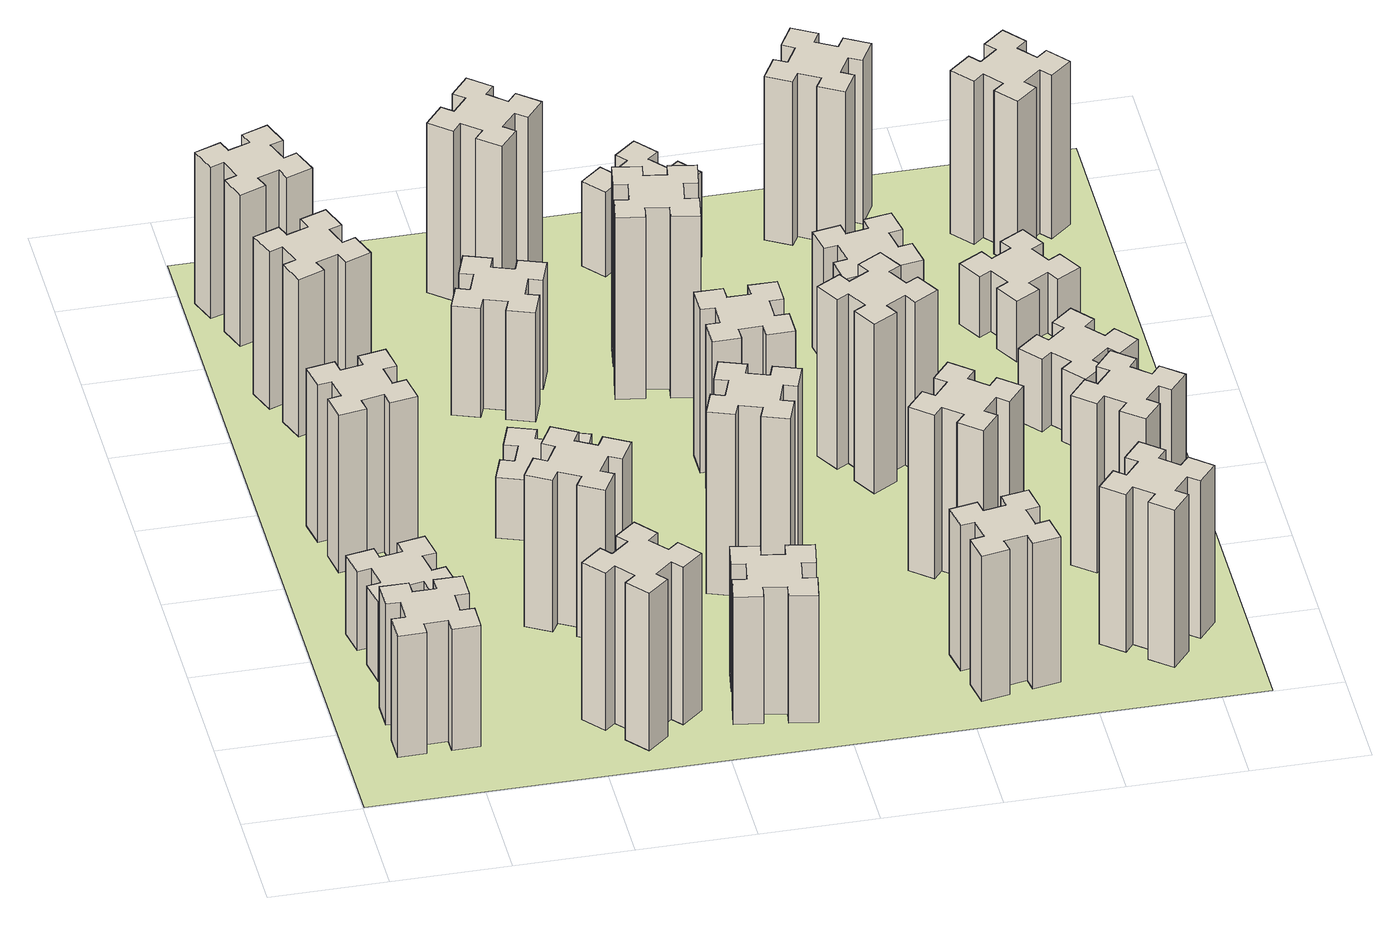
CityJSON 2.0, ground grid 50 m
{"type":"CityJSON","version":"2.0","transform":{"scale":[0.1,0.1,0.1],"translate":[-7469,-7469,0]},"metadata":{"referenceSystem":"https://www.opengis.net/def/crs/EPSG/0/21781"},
"CityObjects":{
"building1":{"type":"Building","attributes":{"class":"1000","function":"1000","usage":"1000","yearOfConstruction":2016,"roofType":"1000","measuredHeight":60,"storeysAboveGround":30,"storeysBelowGround":0},"geometry":[{"type":"Solid","lod":"1","boundaries":[[[[0,1,2,3,4,5,6,7,8,9,10,11,12,13,14,15,16,17,18,19]],[[17,16,20,21]],[[16,15,22,20]],[[15,14,23,22]],[[14,13,24,23]],[[13,12,25,24]],[[12,11,26,25]],[[11,10,27,26]],[[10,9,28,27]],[[9,8,29,28]],[[8,7,30,29]],[[7,6,31,30]],[[6,5,32,31]],[[5,4,33,32]],[[4,3,34,33]],[[3,2,35,34]],[[2,1,36,35]],[[1,0,37,36]],[[0,19,38,37]],[[19,18,39,38]],[[18,17,21,39]],[[24,25,26,27,28,29,30,31,32,33,34,35,36,37,38,39,21,20,22,23]]]]}]},
"building2":{"type":"Building","attributes":{"class":"1000","function":"1000","usage":"1000","yearOfConstruction":2016,"roofType":"1000","measuredHeight":39,"storeysAboveGround":30,"storeysBelowGround":0},"geometry":[{"type":"Solid","lod":"1","boundaries":[[[[40,41,42,43,44,45,46,47,48,49,50,51,52,53,54,55,56,57,58,59]],[[57,56,60,61]],[[56,55,62,60]],[[55,54,63,62]],[[54,53,64,63]],[[53,52,65,64]],[[52,51,66,65]],[[51,50,67,66]],[[50,49,68,67]],[[49,48,69,68]],[[48,47,70,69]],[[47,46,71,70]],[[46,45,72,71]],[[45,44,73,72]],[[44,43,74,73]],[[43,42,75,74]],[[42,41,76,75]],[[41,40,77,76]],[[40,59,78,77]],[[59,58,79,78]],[[58,57,61,79]],[[64,65,66,67,68,69,70,71,72,73,74,75,76,77,78,79,61,60,62,63]]]]}]},
"building3":{"type":"Building","attributes":{"class":"1000","function":"1000","usage":"1000","yearOfConstruction":2016,"roofType":"1000","measuredHeight":78,"storeysAboveGround":30,"storeysBelowGround":0},"geometry":[{"type":"Solid","lod":"1","boundaries":[[[[80,81,82,83,84,85,86,87,88,89,90,91,92,93,94,95,96,97,98,99]],[[97,96,100,101]],[[96,95,102,100]],[[95,94,103,102]],[[94,93,104,103]],[[93,92,105,104]],[[92,91,106,105]],[[91,90,107,106]],[[90,89,108,107]],[[89,88,109,108]],[[88,87,110,109]],[[87,86,111,110]],[[86,85,112,111]],[[85,84,113,112]],[[84,83,114,113]],[[83,82,115,114]],[[82,81,116,115]],[[81,80,117,116]],[[80,99,118,117]],[[99,98,119,118]],[[98,97,101,119]],[[104,105,106,107,108,109,110,111,112,113,114,115,116,117,118,119,101,100,102,103]]]]}]},
"building4":{"type":"Building","attributes":{"class":"1000","function":"1000","usage":"1000","yearOfConstruction":2016,"roofType":"1000","measuredHeight":78,"storeysAboveGround":30,"storeysBelowGround":0},"geometry":[{"type":"Solid","lod":"1","boundaries":[[[[120,121,122,123,124,125,126,127,128,129,130,131,132,133,134,135,136,137,138,139]],[[137,136,140,141]],[[136,135,142,140]],[[135,134,143,142]],[[134,133,144,143]],[[133,132,145,144]],[[132,131,146,145]],[[131,130,147,146]],[[130,129,148,147]],[[129,128,149,148]],[[128,127,150,149]],[[127,126,151,150]],[[126,125,152,151]],[[125,124,153,152]],[[124,123,154,153]],[[123,122,155,154]],[[122,121,156,155]],[[121,120,157,156]],[[120,139,158,157]],[[139,138,159,158]],[[138,137,141,159]],[[144,145,146,147,148,149,150,151,152,153,154,155,156,157,158,159,141,140,142,143]]]]}]},
"building5":{"type":"Building","attributes":{"class":"1000","function":"1000","usage":"1000","yearOfConstruction":2016,"roofType":"1000","measuredHeight":75,"storeysAboveGround":30,"storeysBelowGround":0},"geometry":[{"type":"Solid","lod":"1","boundaries":[[[[160,161,162,163,164,165,166,167,168,169,170,171,172,173,174,175,176,177,178,179]],[[177,176,180,181]],[[176,175,182,180]],[[175,174,183,182]],[[174,173,184,183]],[[173,172,185,184]],[[172,171,186,185]],[[171,170,187,186]],[[170,169,188,187]],[[169,168,189,188]],[[168,167,190,189]],[[167,166,191,190]],[[166,165,192,191]],[[165,164,193,192]],[[164,163,194,193]],[[163,162,195,194]],[[162,161,196,195]],[[161,160,197,196]],[[160,179,198,197]],[[179,178,199,198]],[[178,177,181,199]],[[184,185,186,187,188,189,190,191,192,193,194,195,196,197,198,199,181,180,182,183]]]]}]},
"building6":{"type":"Building","attributes":{"class":"1000","function":"1000","usage":"1000","yearOfConstruction":2016,"roofType":"1000","measuredHeight":78,"storeysAboveGround":30,"storeysBelowGround":0},"geometry":[{"type":"Solid","lod":"1","boundaries":[[[[200,201,202,203,204,205,206,207,208,209,210,211,212,213,214,215,216,217,218,219]],[[217,216,220,221]],[[216,215,222,220]],[[215,214,223,222]],[[214,213,224,223]],[[213,212,225,224]],[[212,211,226,225]],[[211,210,227,226]],[[210,209,228,227]],[[209,208,229,228]],[[208,207,230,229]],[[207,206,231,230]],[[206,205,232,231]],[[205,204,233,232]],[[204,203,234,233]],[[203,202,235,234]],[[202,201,236,235]],[[201,200,237,236]],[[200,219,238,237]],[[219,218,239,238]],[[218,217,221,239]],[[224,225,226,227,228,229,230,231,232,233,234,235,236,237,238,239,221,220,222,223]]]]}]},
"building7":{"type":"Building","attributes":{"class":"1000","function":"1000","usage":"1000","yearOfConstruction":2016,"roofType":"1000","measuredHeight":75,"storeysAboveGround":30,"storeysBelowGround":0},"geometry":[{"type":"Solid","lod":"1","boundaries":[[[[240,241,242,243,244,245,246,247,248,249,250,251,252,253,254,255,256,257,258,259]],[[257,256,260,261]],[[256,255,262,260]],[[255,254,263,262]],[[254,253,264,263]],[[253,252,265,264]],[[252,251,266,265]],[[251,250,267,266]],[[250,249,268,267]],[[249,248,269,268]],[[248,247,270,269]],[[247,246,271,270]],[[246,245,272,271]],[[245,244,273,272]],[[244,243,274,273]],[[243,242,275,274]],[[242,241,276,275]],[[241,240,277,276]],[[240,259,278,277]],[[259,258,279,278]],[[258,257,261,279]],[[264,265,266,267,268,269,270,271,272,273,274,275,276,277,278,279,261,260,262,263]]]]}]},
"building8":{"type":"Building","attributes":{"class":"1000","function":"1000","usage":"1000","yearOfConstruction":2016,"roofType":"1000","measuredHeight":30,"storeysAboveGround":30,"storeysBelowGround":0},"geometry":[{"type":"Solid","lod":"1","boundaries":[[[[280,281,282,283,284,285,286,287,288,289,290,291,292,293,294,295,296,297,298,299]],[[297,296,300,301]],[[296,295,302,300]],[[295,294,303,302]],[[294,293,304,303]],[[293,292,305,304]],[[292,291,306,305]],[[291,290,307,306]],[[290,289,308,307]],[[289,288,309,308]],[[288,287,310,309]],[[287,286,311,310]],[[286,285,312,311]],[[285,284,313,312]],[[284,283,314,313]],[[283,282,315,314]],[[282,281,316,315]],[[281,280,317,316]],[[280,299,318,317]],[[299,298,319,318]],[[298,297,301,319]],[[304,305,306,307,308,309,310,311,312,313,314,315,316,317,318,319,301,300,302,303]]]]}]},
"building9":{"type":"Building","attributes":{"class":"1000","function":"1000","usage":"1000","yearOfConstruction":2016,"roofType":"1000","measuredHeight":63,"storeysAboveGround":30,"storeysBelowGround":0},"geometry":[{"type":"Solid","lod":"1","boundaries":[[[[320,321,322,323,324,325,326,327,328,329,330,331,332,333,334,335,336,337,338,339]],[[337,336,340,341]],[[336,335,342,340]],[[335,334,343,342]],[[334,333,344,343]],[[333,332,345,344]],[[332,331,346,345]],[[331,330,347,346]],[[330,329,348,347]],[[329,328,349,348]],[[328,327,350,349]],[[327,326,351,350]],[[326,325,352,351]],[[325,324,353,352]],[[324,323,354,353]],[[323,322,355,354]],[[322,321,356,355]],[[321,320,357,356]],[[320,339,358,357]],[[339,338,359,358]],[[338,337,341,359]],[[344,345,346,347,348,349,350,351,352,353,354,355,356,357,358,359,341,340,342,343]]]]}]},
"building10":{"type":"Building","attributes":{"class":"1000","function":"1000","usage":"1000","yearOfConstruction":2016,"roofType":"1000","measuredHeight":54,"storeysAboveGround":30,"storeysBelowGround":0},"geometry":[{"type":"Solid","lod":"1","boundaries":[[[[360,361,362,363,364,365,366,367,368,369,370,371,372,373,374,375,376,377,378,379]],[[377,376,380,381]],[[376,375,382,380]],[[375,374,383,382]],[[374,373,384,383]],[[373,372,385,384]],[[372,371,386,385]],[[371,370,387,386]],[[370,369,388,387]],[[369,368,389,388]],[[368,367,390,389]],[[367,366,391,390]],[[366,365,392,391]],[[365,364,393,392]],[[364,363,394,393]],[[363,362,395,394]],[[362,361,396,395]],[[361,360,397,396]],[[360,379,398,397]],[[379,378,399,398]],[[378,377,381,399]],[[384,385,386,387,388,389,390,391,392,393,394,395,396,397,398,399,381,380,382,383]]]]}]},
"building11":{"type":"Building","attributes":{"class":"1000","function":"1000","usage":"1000","yearOfConstruction":2016,"roofType":"1000","measuredHeight":84,"storeysAboveGround":30,"storeysBelowGround":0},"geometry":[{"type":"Solid","lod":"1","boundaries":[[[[400,401,402,403,404,405,406,407,408,409,410,411,412,413,414,415,416,417,418,419]],[[417,416,420,421]],[[416,415,422,420]],[[415,414,423,422]],[[414,413,424,423]],[[413,412,425,424]],[[412,411,426,425]],[[411,410,427,426]],[[410,409,428,427]],[[409,408,429,428]],[[408,407,430,429]],[[407,406,431,430]],[[406,405,432,431]],[[405,404,433,432]],[[404,403,434,433]],[[403,402,435,434]],[[402,401,436,435]],[[401,400,437,436]],[[400,419,438,437]],[[419,418,439,438]],[[418,417,421,439]],[[424,425,426,427,428,429,430,431,432,433,434,435,436,437,438,439,421,420,422,423]]]]}]},
"building12":{"type":"Building","attributes":{"class":"1000","function":"1000","usage":"1000","yearOfConstruction":2016,"roofType":"1000","measuredHeight":90,"storeysAboveGround":30,"storeysBelowGround":0},"geometry":[{"type":"Solid","lod":"1","boundaries":[[[[440,441,442,443,444,445,446,447,448,449,450,451,452,453,454,455,456,457,458,459]],[[457,456,460,461]],[[456,455,462,460]],[[455,454,463,462]],[[454,453,464,463]],[[453,452,465,464]],[[452,451,466,465]],[[451,450,467,466]],[[450,449,468,467]],[[449,448,469,468]],[[448,447,470,469]],[[447,446,471,470]],[[446,445,472,471]],[[445,444,473,472]],[[444,443,474,473]],[[443,442,475,474]],[[442,441,476,475]],[[441,440,477,476]],[[440,459,478,477]],[[459,458,479,478]],[[458,457,461,479]],[[464,465,466,467,468,469,470,471,472,473,474,475,476,477,478,479,461,460,462,463]]]]}]},
"building13":{"type":"Building","attributes":{"class":"1000","function":"1000","usage":"1000","yearOfConstruction":2016,"roofType":"1000","measuredHeight":81,"storeysAboveGround":30,"storeysBelowGround":0},"geometry":[{"type":"Solid","lod":"1","boundaries":[[[[480,481,482,483,484,485,486,487,488,489,490,491,492,493,494,495,496,497,498,499]],[[497,496,500,501]],[[496,495,502,500]],[[495,494,503,502]],[[494,493,504,503]],[[493,492,505,504]],[[492,491,506,505]],[[491,490,507,506]],[[490,489,508,507]],[[489,488,509,508]],[[488,487,510,509]],[[487,486,511,510]],[[486,485,512,511]],[[485,484,513,512]],[[484,483,514,513]],[[483,482,515,514]],[[482,481,516,515]],[[481,480,517,516]],[[480,499,518,517]],[[499,498,519,518]],[[498,497,501,519]],[[504,505,506,507,508,509,510,511,512,513,514,515,516,517,518,519,501,500,502,503]]]]}]},
"building14":{"type":"Building","attributes":{"class":"1000","function":"1000","usage":"1000","yearOfConstruction":2016,"roofType":"1000","measuredHeight":90,"storeysAboveGround":30,"storeysBelowGround":0},"geometry":[{"type":"Solid","lod":"1","boundaries":[[[[520,521,522,523,524,525,526,527,528,529,530,531,532,533,534,535,536,537,538,539]],[[537,536,540,541]],[[536,535,542,540]],[[535,534,543,542]],[[534,533,544,543]],[[533,532,545,544]],[[532,531,546,545]],[[531,530,547,546]],[[530,529,548,547]],[[529,528,549,548]],[[528,527,550,549]],[[527,526,551,550]],[[526,525,552,551]],[[525,524,553,552]],[[524,523,554,553]],[[523,522,555,554]],[[522,521,556,555]],[[521,520,557,556]],[[520,539,558,557]],[[539,538,559,558]],[[538,537,541,559]],[[544,545,546,547,548,549,550,551,552,553,554,555,556,557,558,559,541,540,542,543]]]]}]},
"building15":{"type":"Building","attributes":{"class":"1000","function":"1000","usage":"1000","yearOfConstruction":2016,"roofType":"1000","measuredHeight":72,"storeysAboveGround":30,"storeysBelowGround":0},"geometry":[{"type":"Solid","lod":"1","boundaries":[[[[560,561,562,563,564,565,566,567,568,569,570,571,572,573,574,575,576,577,578,579]],[[577,576,580,581]],[[576,575,582,580]],[[575,574,583,582]],[[574,573,584,583]],[[573,572,585,584]],[[572,571,586,585]],[[571,570,587,586]],[[570,569,588,587]],[[569,568,589,588]],[[568,567,590,589]],[[567,566,591,590]],[[566,565,592,591]],[[565,564,593,592]],[[564,563,594,593]],[[563,562,595,594]],[[562,561,596,595]],[[561,560,597,596]],[[560,579,598,597]],[[579,578,599,598]],[[578,577,581,599]],[[584,585,586,587,588,589,590,591,592,593,594,595,596,597,598,599,581,580,582,583]]]]}]},
"building16":{"type":"Building","attributes":{"class":"1000","function":"1000","usage":"1000","yearOfConstruction":2016,"roofType":"1000","measuredHeight":42,"storeysAboveGround":30,"storeysBelowGround":0},"geometry":[{"type":"Solid","lod":"1","boundaries":[[[[600,601,602,603,604,605,606,607,608,609,610,611,612,613,614,615,616,617,618,619]],[[617,616,620,621]],[[616,615,622,620]],[[615,614,623,622]],[[614,613,624,623]],[[613,612,625,624]],[[612,611,626,625]],[[611,610,627,626]],[[610,609,628,627]],[[609,608,629,628]],[[608,607,630,629]],[[607,606,631,630]],[[606,605,632,631]],[[605,604,633,632]],[[604,603,634,633]],[[603,602,635,634]],[[602,601,636,635]],[[601,600,637,636]],[[600,619,638,637]],[[619,618,639,638]],[[618,617,621,639]],[[624,625,626,627,628,629,630,631,632,633,634,635,636,637,638,639,621,620,622,623]]]]}]},
"building17":{"type":"Building","attributes":{"class":"1000","function":"1000","usage":"1000","yearOfConstruction":2016,"roofType":"1000","measuredHeight":81,"storeysAboveGround":30,"storeysBelowGround":0},"geometry":[{"type":"Solid","lod":"1","boundaries":[[[[640,641,642,643,644,645,646,647,648,649,650,651,652,653,654,655,656,657,658,659]],[[657,656,660,661]],[[656,655,662,660]],[[655,654,663,662]],[[654,653,664,663]],[[653,652,665,664]],[[652,651,666,665]],[[651,650,667,666]],[[650,649,668,667]],[[649,648,669,668]],[[648,647,670,669]],[[647,646,671,670]],[[646,645,672,671]],[[645,644,673,672]],[[644,643,674,673]],[[643,642,675,674]],[[642,641,676,675]],[[641,640,677,676]],[[640,659,678,677]],[[659,658,679,678]],[[658,657,661,679]],[[664,665,666,667,668,669,670,671,672,673,674,675,676,677,678,679,661,660,662,663]]]]}]},
"building18":{"type":"Building","attributes":{"class":"1000","function":"1000","usage":"1000","yearOfConstruction":2016,"roofType":"1000","measuredHeight":84,"storeysAboveGround":30,"storeysBelowGround":0},"geometry":[{"type":"Solid","lod":"1","boundaries":[[[[680,681,682,683,684,685,686,687,688,689,690,691,692,693,694,695,696,697,698,699]],[[697,696,700,701]],[[696,695,702,700]],[[695,694,703,702]],[[694,693,704,703]],[[693,692,705,704]],[[692,691,706,705]],[[691,690,707,706]],[[690,689,708,707]],[[689,688,709,708]],[[688,687,710,709]],[[687,686,711,710]],[[686,685,712,711]],[[685,684,713,712]],[[684,683,714,713]],[[683,682,715,714]],[[682,681,716,715]],[[681,680,717,716]],[[680,699,718,717]],[[699,698,719,718]],[[698,697,701,719]],[[704,705,706,707,708,709,710,711,712,713,714,715,716,717,718,719,701,700,702,703]]]]}]},
"building19":{"type":"Building","attributes":{"class":"1000","function":"1000","usage":"1000","yearOfConstruction":2016,"roofType":"1000","measuredHeight":57,"storeysAboveGround":30,"storeysBelowGround":0},"geometry":[{"type":"Solid","lod":"1","boundaries":[[[[720,721,722,723,724,725,726,727,728,729,730,731,732,733,734,735,736,737,738,739]],[[737,736,740,741]],[[736,735,742,740]],[[735,734,743,742]],[[734,733,744,743]],[[733,732,745,744]],[[732,731,746,745]],[[731,730,747,746]],[[730,729,748,747]],[[729,728,749,748]],[[728,727,750,749]],[[727,726,751,750]],[[726,725,752,751]],[[725,724,753,752]],[[724,723,754,753]],[[723,722,755,754]],[[722,721,756,755]],[[721,720,757,756]],[[720,739,758,757]],[[739,738,759,758]],[[738,737,741,759]],[[744,745,746,747,748,749,750,751,752,753,754,755,756,757,758,759,741,740,742,743]]]]}]},
"building20":{"type":"Building","attributes":{"class":"1000","function":"1000","usage":"1000","yearOfConstruction":2016,"roofType":"1000","measuredHeight":78,"storeysAboveGround":30,"storeysBelowGround":0},"geometry":[{"type":"Solid","lod":"1","boundaries":[[[[760,761,762,763,764,765,766,767,768,769,770,771,772,773,774,775,776,777,778,779]],[[777,776,780,781]],[[776,775,782,780]],[[775,774,783,782]],[[774,773,784,783]],[[773,772,785,784]],[[772,771,786,785]],[[771,770,787,786]],[[770,769,788,787]],[[769,768,789,788]],[[768,767,790,789]],[[767,766,791,790]],[[766,765,792,791]],[[765,764,793,792]],[[764,763,794,793]],[[763,762,795,794]],[[762,761,796,795]],[[761,760,797,796]],[[760,779,798,797]],[[779,778,799,798]],[[778,777,781,799]],[[784,785,786,787,788,789,790,791,792,793,794,795,796,797,798,799,781,780,782,783]]]]}]},
"building21":{"type":"Building","attributes":{"class":"1000","function":"1000","usage":"1000","yearOfConstruction":2016,"roofType":"1000","measuredHeight":81,"storeysAboveGround":30,"storeysBelowGround":0},"geometry":[{"type":"Solid","lod":"1","boundaries":[[[[800,801,802,803,804,805,806,807,808,809,810,811,812,813,814,815,816,817,818,819]],[[817,816,820,821]],[[816,815,822,820]],[[815,814,823,822]],[[814,813,824,823]],[[813,812,825,824]],[[812,811,826,825]],[[811,810,827,826]],[[810,809,828,827]],[[809,808,829,828]],[[808,807,830,829]],[[807,806,831,830]],[[806,805,832,831]],[[805,804,833,832]],[[804,803,834,833]],[[803,802,835,834]],[[802,801,836,835]],[[801,800,837,836]],[[800,819,838,837]],[[819,818,839,838]],[[818,817,821,839]],[[824,825,826,827,828,829,830,831,832,833,834,835,836,837,838,839,821,820,822,823]]]]}]},
"building22":{"type":"Building","attributes":{"class":"1000","function":"1000","usage":"1000","yearOfConstruction":2016,"roofType":"1000","measuredHeight":84,"storeysAboveGround":30,"storeysBelowGround":0},"geometry":[{"type":"Solid","lod":"1","boundaries":[[[[840,841,842,843,844,845,846,847,848,849,850,851,852,853,854,855,856,857,858,859]],[[857,856,860,861]],[[856,855,862,860]],[[855,854,863,862]],[[854,853,864,863]],[[853,852,865,864]],[[852,851,866,865]],[[851,850,867,866]],[[850,849,868,867]],[[849,848,869,868]],[[848,847,870,869]],[[847,846,871,870]],[[846,845,872,871]],[[845,844,873,872]],[[844,843,874,873]],[[843,842,875,874]],[[842,841,876,875]],[[841,840,877,876]],[[840,859,878,877]],[[859,858,879,878]],[[858,857,861,879]],[[864,865,866,867,868,869,870,871,872,873,874,875,876,877,878,879,861,860,862,863]]]]}]},
"building23":{"type":"Building","attributes":{"class":"1000","function":"1000","usage":"1000","yearOfConstruction":2016,"roofType":"1000","measuredHeight":36,"storeysAboveGround":30,"storeysBelowGround":0},"geometry":[{"type":"Solid","lod":"1","boundaries":[[[[880,881,882,883,884,885,886,887,888,889,890,891,892,893,894,895,896,897,898,899]],[[897,896,900,901]],[[896,895,902,900]],[[895,894,903,902]],[[894,893,904,903]],[[893,892,905,904]],[[892,891,906,905]],[[891,890,907,906]],[[890,889,908,907]],[[889,888,909,908]],[[888,887,910,909]],[[887,886,911,910]],[[886,885,912,911]],[[885,884,913,912]],[[884,883,914,913]],[[883,882,915,914]],[[882,881,916,915]],[[881,880,917,916]],[[880,899,918,917]],[[899,898,919,918]],[[898,897,901,919]],[[904,905,906,907,908,909,910,911,912,913,914,915,916,917,918,919,901,900,902,903]]]]}]},
"building24":{"type":"Building","attributes":{"class":"1000","function":"1000","usage":"1000","yearOfConstruction":2016,"roofType":"1000","measuredHeight":30,"storeysAboveGround":30,"storeysBelowGround":0},"geometry":[{"type":"Solid","lod":"1","boundaries":[[[[920,921,922,923,924,925,926,927,928,929,930,931,932,933,934,935,936,937,938,939]],[[937,936,940,941]],[[936,935,942,940]],[[935,934,943,942]],[[934,933,944,943]],[[933,932,945,944]],[[932,931,946,945]],[[931,930,947,946]],[[930,929,948,947]],[[929,928,949,948]],[[928,927,950,949]],[[927,926,951,950]],[[926,925,952,951]],[[925,924,953,952]],[[924,923,954,953]],[[923,922,955,954]],[[922,921,956,955]],[[921,920,957,956]],[[920,939,958,957]],[[939,938,959,958]],[[938,937,941,959]],[[944,945,946,947,948,949,950,951,952,953,954,955,956,957,958,959,941,940,942,943]]]]}]},
"building25":{"type":"Building","attributes":{"class":"1000","function":"1000","usage":"1000","yearOfConstruction":2016,"roofType":"1000","measuredHeight":81,"storeysAboveGround":30,"storeysBelowGround":0},"geometry":[{"type":"Solid","lod":"1","boundaries":[[[[960,961,962,963,964,965,966,967,968,969,970,971,972,973,974,975,976,977,978,979]],[[977,976,980,981]],[[976,975,982,980]],[[975,974,983,982]],[[974,973,984,983]],[[973,972,985,984]],[[972,971,986,985]],[[971,970,987,986]],[[970,969,988,987]],[[969,968,989,988]],[[968,967,990,989]],[[967,966,991,990]],[[966,965,992,991]],[[965,964,993,992]],[[964,963,994,993]],[[963,962,995,994]],[[962,961,996,995]],[[961,960,997,996]],[[960,979,998,997]],[[979,978,999,998]],[[978,977,981,999]],[[984,985,986,987,988,989,990,991,992,993,994,995,996,997,998,999,981,980,982,983]]]]}]},
"landuse1":{"type":"LandUse","attributes":{"name":"plot1","function":"1010"},"geometry":[{"type":"MultiSurface","lod":"1","boundaries":[[[1000,1001,1002,1003]]]}]}
},
"vertices":[
[485,425,0],[485,525,0],[545,525,0],[545,645,0],[425,645,0],[425,585,0],[325,585,0],[325,645,0],[205,645,0],[205,525,0],[265,525,0],[265,425,0],[205,425,0],[205,305,0],[325,305,0],[325,365,0],[425,365,0],[425,305,0],[545,305,0],[545,425,0],[425,365,600],[425,305,600],[325,365,600],[325,305,600],[205,305,600],[205,425,600],[265,425,600],[265,525,600],[205,525,600],[205,645,600],[325,645,600],[325,585,600],[425,585,600],[425,645,600],[545,645,600],[545,525,600],[485,525,600],[485,425,600],[545,425,600],[545,305,600],
[405,1132,0],[307,1115,0],[297,1174,0],[178,1153,0],[199,1035,0],[258,1045,0],[276,947,0],[217,937,0],[237,818,0],[356,839,0],[345,898,0],[444,916,0],[454,857,0],[572,877,0],[551,996,0],[492,985,0],[475,1084,0],[534,1094,0],[513,1212,0],[395,1191,0],[475,1084,390],[534,1094,390],[492,985,390],[551,996,390],[572,877,390],[454,857,390],[444,916,390],[345,898,390],[356,839,390],[237,818,390],[217,937,390],[276,947,390],[258,1045,390],[199,1035,390],[178,1153,390],[297,1174,390],[307,1115,390],[405,1132,390],[395,1191,390],[513,1212,390],
[405,1872,0],[307,1855,0],[297,1914,0],[178,1893,0],[199,1775,0],[258,1785,0],[276,1687,0],[217,1677,0],[237,1558,0],[356,1579,0],[345,1638,0],[444,1656,0],[454,1597,0],[572,1617,0],[551,1736,0],[492,1725,0],[475,1824,0],[534,1834,0],[513,1952,0],[395,1931,0],[475,1824,780],[534,1834,780],[492,1725,780],[551,1736,780],[572,1617,780],[454,1597,780],[444,1656,780],[345,1638,780],[356,1579,780],[237,1558,780],[217,1677,780],[276,1687,780],[258,1785,780],[199,1775,780],[178,1893,780],[297,1914,780],[307,1855,780],[405,1872,780],[395,1931,780],[513,1952,780],
[385,2816,0],[291,2782,0],[270,2838,0],[157,2797,0],[199,2684,0],[255,2705,0],[289,2611,0],[233,2590,0],[274,2477,0],[387,2519,0],[366,2575,0],[460,2609,0],[480,2553,0],[593,2594,0],[552,2707,0],[496,2686,0],[462,2780,0],[518,2800,0],[477,2913,0],[364,2872,0],[462,2780,780],[518,2800,780],[496,2686,780],[552,2707,780],[593,2594,780],[480,2553,780],[460,2609,780],[366,2575,780],[387,2519,780],[274,2477,780],[233,2590,780],[289,2611,780],[255,2705,780],[199,2684,780],[157,2797,780],[270,2838,780],[291,2782,780],[385,2816,780],[364,2872,780],[477,2913,780],
[155,3345,0],[189,3251,0],[133,3230,0],[174,3117,0],[287,3159,0],[266,3215,0],[360,3249,0],[380,3193,0],[493,3234,0],[452,3347,0],[396,3326,0],[362,3420,0],[418,3440,0],[377,3553,0],[264,3512,0],[285,3456,0],[191,3422,0],[170,3478,0],[57,3437,0],[99,3324,0],[191,3422,750],[170,3478,750],[285,3456,750],[264,3512,750],[377,3553,750],[418,3440,750],[362,3420,750],[396,3326,750],[452,3347,750],[493,3234,750],[380,3193,750],[360,3249,750],[266,3215,750],[287,3159,750],[174,3117,750],[133,3230,750],[189,3251,750],[155,3345,750],[99,3324,750],[57,3437,750],
[1332,408,0],[1267,484,0],[1313,523,0],[1236,615,0],[1144,538,0],[1183,492,0],[1106,427,0],[1068,473,0],[976,396,0],[1053,304,0],[1099,343,0],[1163,266,0],[1117,228,0],[1194,136,0],[1286,213,0],[1248,259,0],[1324,323,0],[1363,277,0],[1455,354,0],[1378,446,0],[1324,323,780],[1363,277,780],[1248,259,780],[1286,213,780],[1194,136,780],[1117,228,780],[1163,266,780],[1099,343,780],[1053,304,780],[976,396,780],[1068,473,780],[1106,427,780],[1183,492,780],[1144,538,780],[1236,615,780],[1313,523,780],[1267,484,780],[1332,408,780],[1378,446,780],[1455,354,780],
[1186,1017,0],[1236,1104,0],[1288,1074,0],[1348,1178,0],[1244,1238,0],[1214,1186,0],[1127,1236,0],[1157,1288,0],[1053,1348,0],[993,1244,0],[1045,1214,0],[995,1127,0],[943,1157,0],[883,1053,0],[987,993,0],[1017,1045,0],[1104,995,0],[1074,943,0],[1178,883,0],[1238,987,0],[1104,995,750],[1074,943,750],[1017,1045,750],[987,993,750],[883,1053,750],[943,1157,750],[995,1127,750],[1045,1214,750],[993,1244,750],[1053,1348,750],[1157,1288,750],[1127,1236,750],[1214,1186,750],[1244,1238,750],[1348,1178,750],[1288,1074,750],[1236,1104,750],[1186,1017,750],[1238,987,750],[1178,883,750],
[1031,1669,0],[1125,1635,0],[1104,1579,0],[1217,1537,0],[1258,1650,0],[1202,1671,0],[1236,1765,0],[1292,1744,0],[1333,1857,0],[1220,1898,0],[1200,1842,0],[1106,1876,0],[1127,1932,0],[1014,1973,0],[973,1860,0],[1029,1840,0],[995,1746,0],[939,1767,0],[897,1654,0],[1010,1613,0],[995,1746,300],[939,1767,300],[1029,1840,300],[973,1860,300],[1014,1973,300],[1127,1932,300],[1106,1876,300],[1200,1842,300],[1220,1898,300],[1333,1857,300],[1292,1744,300],[1236,1765,300],[1202,1671,300],[1258,1650,300],[1217,1537,300],[1104,1579,300],[1125,1635,300],[1031,1669,300],[1010,1613,300],[897,1654,300],
[1855,307,0],[1872,405,0],[1931,395,0],[1952,513,0],[1834,534,0],[1824,475,0],[1725,492,0],[1736,551,0],[1617,572,0],[1597,454,0],[1656,444,0],[1638,345,0],[1579,356,0],[1558,237,0],[1677,217,0],[1687,276,0],[1785,258,0],[1775,199,0],[1893,178,0],[1914,297,0],[1785,258,630],[1775,199,630],[1687,276,630],[1677,217,630],[1558,237,630],[1579,356,630],[1638,345,630],[1656,444,630],[1597,454,630],[1617,572,630],[1736,551,630],[1725,492,630],[1824,475,630],[1834,534,630],[1952,513,630],[1931,395,630],[1872,405,630],[1855,307,630],[1914,297,630],[1893,178,630],
[1029,2680,0],[995,2586,0],[939,2607,0],[897,2494,0],[1010,2453,0],[1031,2509,0],[1125,2475,0],[1104,2419,0],[1217,2377,0],[1258,2490,0],[1202,2511,0],[1236,2605,0],[1292,2584,0],[1333,2697,0],[1220,2738,0],[1200,2682,0],[1106,2716,0],[1127,2772,0],[1014,2813,0],[973,2700,0],[1106,2716,540],[1127,2772,540],[1200,2682,540],[1220,2738,540],[1333,2697,540],[1292,2584,540],[1236,2605,540],[1202,2511,540],[1258,2490,540],[1217,2377,540],[1104,2419,540],[1125,2475,540],[1031,2509,540],[1010,2453,540],[897,2494,540],[939,2607,540],[995,2586,540],[1029,2680,540],[973,2700,540],[1014,2813,540],
[1106,3283,0],[1183,3219,0],[1144,3173,0],[1236,3096,0],[1313,3188,0],[1267,3226,0],[1332,3303,0],[1378,3264,0],[1455,3356,0],[1363,3433,0],[1324,3387,0],[1248,3452,0],[1286,3498,0],[1194,3575,0],[1117,3483,0],[1163,3444,0],[1099,3368,0],[1053,3406,0],[976,3314,0],[1068,3237,0],[1099,3368,840],[1053,3406,840],[1163,3444,840],[1117,3483,840],[1194,3575,840],[1286,3498,840],[1248,3452,840],[1324,3387,840],[1363,3433,840],[1455,3356,840],[1378,3264,840],[1332,3303,840],[1267,3226,840],[1313,3188,840],[1236,3096,840],[1144,3173,840],[1183,3219,840],[1106,3283,840],[1068,3237,840],[976,3314,840],
[1940,1302,0],[1846,1336,0],[1867,1392,0],[1754,1433,0],[1713,1320,0],[1769,1300,0],[1735,1206,0],[1679,1227,0],[1637,1114,0],[1750,1073,0],[1771,1129,0],[1865,1095,0],[1844,1039,0],[1957,997,0],[1998,1110,0],[1942,1131,0],[1976,1225,0],[2032,1204,0],[2073,1317,0],[1960,1358,0],[1976,1225,900],[2032,1204,900],[1942,1131,900],[1998,1110,900],[1957,997,900],[1844,1039,900],[1865,1095,900],[1771,1129,900],[1750,1073,900],[1637,1114,900],[1679,1227,900],[1735,1206,900],[1769,1300,900],[1713,1320,900],[1754,1433,900],[1867,1392,900],[1846,1336,900],[1940,1302,900],[1960,1358,900],[2073,1317,900],
[1845,1905,0],[1845,1805,0],[1785,1805,0],[1785,1685,0],[1905,1685,0],[1905,1745,0],[2005,1745,0],[2005,1685,0],[2125,1685,0],[2125,1805,0],[2065,1805,0],[2065,1905,0],[2125,1905,0],[2125,2025,0],[2005,2025,0],[2005,1965,0],[1905,1965,0],[1905,2025,0],[1785,2025,0],[1785,1905,0],[1905,1965,810],[1905,2025,810],[2005,1965,810],[2005,2025,810],[2125,2025,810],[2125,1905,810],[2065,1905,810],[2065,1805,810],[2125,1805,810],[2125,1685,810],[2005,1685,810],[2005,1745,810],[1905,1745,810],[1905,1685,810],[1785,1685,810],[1785,1805,810],[1845,1805,810],[1845,1905,810],[1785,1905,810],[1785,2025,810],
[1855,2527,0],[1872,2625,0],[1931,2615,0],[1952,2733,0],[1834,2754,0],[1824,2695,0],[1725,2712,0],[1736,2771,0],[1617,2792,0],[1597,2674,0],[1656,2664,0],[1638,2565,0],[1579,2576,0],[1558,2457,0],[1677,2437,0],[1687,2496,0],[1785,2478,0],[1775,2419,0],[1893,2398,0],[1914,2517,0],[1785,2478,900],[1775,2419,900],[1687,2496,900],[1677,2437,900],[1558,2457,900],[1579,2576,900],[1638,2565,900],[1656,2664,900],[1597,2674,900],[1617,2792,900],[1736,2771,900],[1725,2712,900],[1824,2695,900],[1834,2754,900],[1952,2733,900],[1931,2615,900],[1872,2625,900],[1855,2527,900],[1914,2517,900],[1893,2398,900],
[2812,345,0],[2795,444,0],[2854,454,0],[2833,572,0],[2715,551,0],[2725,492,0],[2627,475,0],[2617,534,0],[2498,513,0],[2519,395,0],[2578,405,0],[2596,307,0],[2537,297,0],[2557,178,0],[2676,199,0],[2665,258,0],[2764,276,0],[2774,217,0],[2892,237,0],[2871,356,0],[2764,276,720],[2774,217,720],[2665,258,720],[2676,199,720],[2557,178,720],[2537,297,720],[2596,307,720],[2578,405,720],[2519,395,720],[2498,513,720],[2617,534,720],[2627,475,720],[2725,492,720],[2715,551,720],[2833,572,720],[2854,454,720],[2795,444,720],[2812,345,720],[2871,356,720],[2892,237,720],
[1972,3368,0],[1907,3444,0],[1953,3483,0],[1876,3575,0],[1784,3498,0],[1823,3452,0],[1746,3387,0],[1708,3433,0],[1616,3356,0],[1693,3264,0],[1739,3303,0],[1803,3226,0],[1757,3188,0],[1834,3096,0],[1926,3173,0],[1888,3219,0],[1964,3283,0],[2003,3237,0],[2095,3314,0],[2018,3406,0],[1964,3283,420],[2003,3237,420],[1888,3219,420],[1926,3173,420],[1834,3096,420],[1757,3188,420],[1803,3226,420],[1739,3303,420],[1693,3264,420],[1616,3356,420],[1708,3433,420],[1746,3387,420],[1823,3452,420],[1784,3498,420],[1876,3575,420],[1953,3483,420],[1907,3444,420],[1972,3368,420],[2018,3406,420],[2095,3314,420],
[2747,1006,0],[2812,1083,0],[2858,1044,0],[2935,1136,0],[2843,1213,0],[2804,1167,0],[2728,1232,0],[2766,1278,0],[2674,1355,0],[2597,1263,0],[2643,1224,0],[2579,1148,0],[2533,1186,0],[2456,1094,0],[2548,1017,0],[2586,1063,0],[2663,999,0],[2624,953,0],[2716,876,0],[2793,968,0],[2663,999,810],[2624,953,810],[2586,1063,810],[2548,1017,810],[2456,1094,810],[2533,1186,810],[2579,1148,810],[2643,1224,810],[2597,1263,810],[2674,1355,810],[2766,1278,810],[2728,1232,810],[2804,1167,810],[2843,1213,810],[2935,1136,810],[2858,1044,810],[2812,1083,810],[2747,1006,810],[2793,968,810],[2716,876,810],
[2375,1844,0],[2425,1757,0],[2373,1727,0],[2433,1623,0],[2537,1683,0],[2507,1735,0],[2594,1785,0],[2624,1733,0],[2728,1793,0],[2668,1897,0],[2616,1867,0],[2566,1954,0],[2618,1984,0],[2558,2088,0],[2454,2028,0],[2484,1976,0],[2397,1926,0],[2367,1978,0],[2263,1918,0],[2323,1814,0],[2397,1926,840],[2367,1978,840],[2484,1976,840],[2454,2028,840],[2558,2088,840],[2618,1984,840],[2566,1954,840],[2616,1867,840],[2668,1897,840],[2728,1793,840],[2624,1733,840],[2594,1785,840],[2507,1735,840],[2537,1683,840],[2433,1623,840],[2373,1727,840],[2425,1757,840],[2375,1844,840],[2323,1814,840],[2263,1918,840],
[2565,2378,0],[2664,2396,0],[2674,2337,0],[2792,2357,0],[2771,2476,0],[2712,2465,0],[2695,2564,0],[2754,2574,0],[2733,2692,0],[2615,2671,0],[2625,2612,0],[2527,2595,0],[2517,2654,0],[2398,2633,0],[2419,2515,0],[2478,2525,0],[2496,2427,0],[2437,2417,0],[2457,2298,0],[2576,2319,0],[2496,2427,570],[2437,2417,570],[2478,2525,570],[2419,2515,570],[2398,2633,570],[2517,2654,570],[2527,2595,570],[2625,2612,570],[2615,2671,570],[2733,2692,570],[2754,2574,570],[2695,2564,570],[2712,2465,570],[2771,2476,570],[2792,2357,570],[2674,2337,570],[2664,2396,570],[2565,2378,570],[2576,2319,570],[2457,2298,570],
[3444,527,0],[3368,592,0],[3406,638,0],[3314,715,0],[3237,623,0],[3283,584,0],[3219,508,0],[3173,546,0],[3096,454,0],[3188,377,0],[3226,423,0],[3303,359,0],[3264,313,0],[3356,236,0],[3433,328,0],[3387,366,0],[3452,443,0],[3498,404,0],[3575,496,0],[3483,573,0],[3452,443,780],[3498,404,780],[3387,366,780],[3433,328,780],[3356,236,780],[3264,313,780],[3303,359,780],[3226,423,780],[3188,377,780],[3096,454,780],[3173,546,780],[3219,508,780],[3283,584,780],[3237,623,780],[3314,715,780],[3406,638,780],[3368,592,780],[3444,527,780],[3483,573,780],[3575,496,780],
[2694,3506,0],[2607,3556,0],[2637,3608,0],[2533,3668,0],[2473,3564,0],[2525,3534,0],[2475,3447,0],[2423,3477,0],[2363,3373,0],[2467,3313,0],[2497,3365,0],[2584,3315,0],[2554,3263,0],[2658,3203,0],[2718,3307,0],[2666,3337,0],[2716,3424,0],[2768,3394,0],[2828,3498,0],[2724,3558,0],[2716,3424,810],[2768,3394,810],[2666,3337,810],[2718,3307,810],[2658,3203,810],[2554,3263,810],[2584,3315,810],[2497,3365,810],[2467,3313,810],[2363,3373,810],[2423,3477,810],[2475,3447,810],[2525,3534,810],[2473,3564,810],[2533,3668,810],[2637,3608,810],[2607,3556,810],[2694,3506,810],[2724,3558,810],[2828,3498,810],
[3283,1124,0],[3219,1048,0],[3173,1086,0],[3096,994,0],[3188,917,0],[3226,963,0],[3303,899,0],[3264,853,0],[3356,776,0],[3433,868,0],[3387,906,0],[3452,983,0],[3498,944,0],[3575,1036,0],[3483,1113,0],[3444,1067,0],[3368,1132,0],[3406,1178,0],[3314,1255,0],[3237,1163,0],[3368,1132,840],[3406,1178,840],[3444,1067,840],[3483,1113,840],[3575,1036,840],[3498,944,840],[3452,983,840],[3387,906,840],[3433,868,840],[3356,776,840],[3264,853,840],[3303,899,840],[3226,963,840],[3188,917,840],[3096,994,840],[3173,1086,840],[3219,1048,840],[3283,1124,840],[3237,1163,840],[3314,1255,840],
[3219,1923,0],[3283,1846,0],[3237,1808,0],[3314,1716,0],[3406,1793,0],[3368,1839,0],[3444,1903,0],[3483,1857,0],[3575,1934,0],[3498,2026,0],[3452,1988,0],[3387,2064,0],[3433,2103,0],[3356,2195,0],[3264,2118,0],[3303,2072,0],[3226,2007,0],[3188,2053,0],[3096,1976,0],[3173,1884,0],[3226,2007,360],[3188,2053,360],[3303,2072,360],[3264,2118,360],[3356,2195,360],[3433,2103,360],[3387,2064,360],[3452,1988,360],[3498,2026,360],[3575,1934,360],[3483,1857,360],[3444,1903,360],[3368,1839,360],[3406,1793,360],[3314,1716,360],[3237,1808,360],[3283,1846,360],[3219,1923,360],[3173,1884,360],[3096,1976,360],
[3247,2475,0],[3334,2525,0],[3364,2473,0],[3468,2533,0],[3408,2637,0],[3356,2607,0],[3306,2694,0],[3358,2724,0],[3298,2828,0],[3194,2768,0],[3224,2716,0],[3137,2666,0],[3107,2718,0],[3003,2658,0],[3063,2554,0],[3115,2584,0],[3165,2497,0],[3113,2467,0],[3173,2363,0],[3277,2423,0],[3165,2497,300],[3113,2467,300],[3115,2584,300],[3063,2554,300],[3003,2658,300],[3107,2718,300],[3137,2666,300],[3224,2716,300],[3194,2768,300],[3298,2828,300],[3358,2724,300],[3306,2694,300],[3356,2607,300],[3408,2637,300],[3468,2533,300],[3364,2473,300],[3334,2525,300],[3247,2475,300],[3277,2423,300],[3173,2363,300],
[3368,3119,0],[3444,3183,0],[3483,3137,0],[3575,3214,0],[3498,3306,0],[3452,3268,0],[3387,3344,0],[3433,3383,0],[3356,3475,0],[3264,3398,0],[3303,3352,0],[3226,3287,0],[3188,3333,0],[3096,3256,0],[3173,3164,0],[3219,3203,0],[3283,3126,0],[3237,3088,0],[3314,2996,0],[3406,3073,0],[3283,3126,810],[3237,3088,810],[3219,3203,810],[3173,3164,810],[3096,3256,810],[3188,3333,810],[3226,3287,810],[3303,3352,810],[3264,3398,810],[3356,3475,810],[3433,3383,810],[3387,3344,810],[3452,3268,810],[3498,3306,810],[3575,3214,810],[3483,3137,810],[3444,3183,810],[3368,3119,810],[3406,3073,810],[3314,2996,810],
[5,3705,0],[3705,3705,0],[3705,5,0],[5,5,0]
]}
